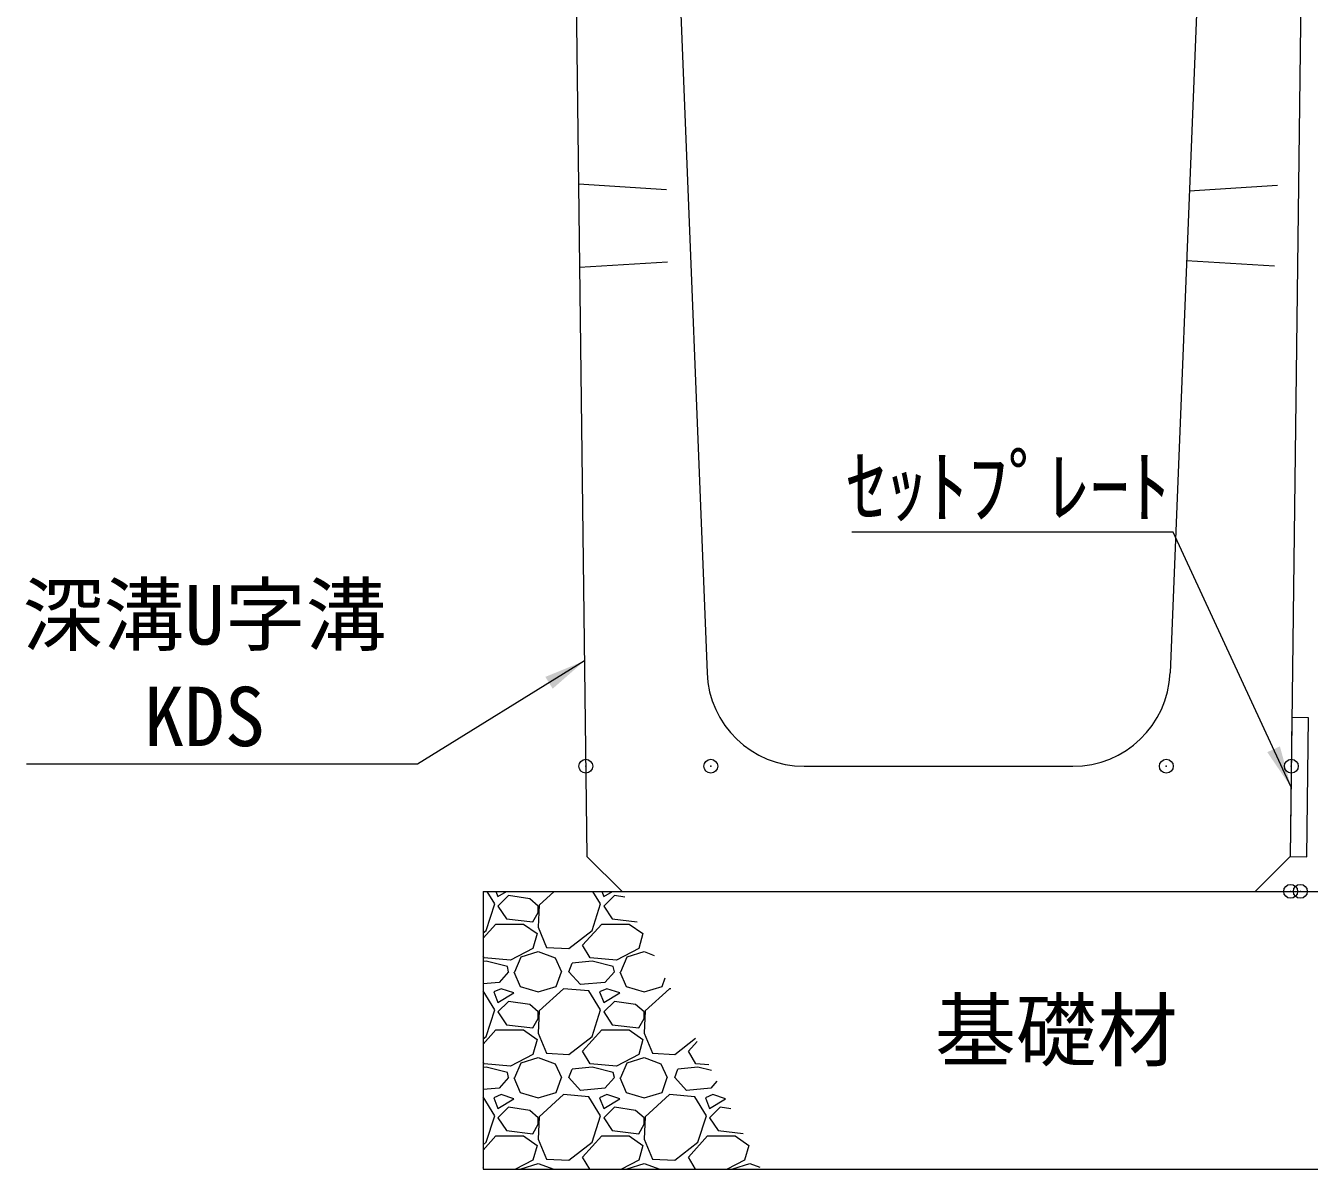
# Model space of a CAD drawing. Units: millimetres at full size; details may follow other scales. Extents: x 172874 to 217143, y 854931 to 903297.
# Drawn here: x 174350 to 175274, y 859681 to 860504 of the extents above; entities that cross this region are included whole.
import ezdxf
from ezdxf.enums import TextEntityAlignment as Align

# ---------------------------------------------------------------- set-up
doc = ezdxf.new("R2010")
doc.units = ezdxf.units.MM
doc.header["$LTSCALE"] = 20
doc.header["$PDMODE"] = 32
doc.header["$PDSIZE"] = 10
doc.linetypes.add('USER2', pattern=[4.7625, 3.175, -1.5875])
for name, color, linetype, lineweight in [('セットプレート', 3, 'Continuous', 13), ('基礎材', 7, 'Continuous', 15), ('寸法線', 7, 'Continuous', 13), ('引出線', 4, 'Continuous', 13), ('本体', 2, 'Continuous', 13), ('補助線', 8, 'Continuous', 13), ('ﾊｯﾁﾝｸﾞ', 7, 'Continuous', 5)]:
    doc.layers.add(name, color=color, linetype=linetype, lineweight=lineweight)
doc.styles.add('ＭＳ ゴシック', font='')
doc.styles.get('ＭＳ ゴシック').set_extended_font_data('MS Gothic')

# ---------------------------------------------------------------- blocks, each defined once
blk = doc.blocks.new('filled_arrow')
at = {"color": 0, "linetype": 'Continuous', "lineweight": -2}
blk.add_solid([(7.5, 1.25), (0, 0), (7.5, -1.25)], dxfattribs=at)

msp = doc.modelspace()

# ---------------------------------------------------------------- linework, layer by layer
at = {"layer": 'セットプレート'}
msp.add_lwpolyline([(175260.4, 859906.42), (175272.4, 859906.27), (175273.63, 860006.26), (175261.63, 860006.41)], close=True, dxfattribs=at)
at = {"layer": '基礎材'}
for p, q in [((174679.31, 859881.42), (175504.7, 859881.42)), ((174679.31, 859881.42), (174679.31, 859681.42)), ((174679.31, 859681.42), (175504.7, 859681.42))]:
    msp.add_line(p, q, dxfattribs=at)
at = {"layer": '引出線'}
for points in [[(175261.02, 859956.41), (175176.18, 860139.88), (174944.82, 860139.88)], [(174752.27, 860047.24), (174632.06, 859972.95), (174350.53, 859972.95)]]:
    msp.add_lwpolyline(points, dxfattribs=at)
at = {"layer": '本体'}
for p, q in [((174807.2, 860871.42), (174840.51, 860038.62)), ((175207.2, 860871.42), (175173.89, 860038.62)), ((174744.7, 860661.42), (174754, 859906.42)), ((175269.7, 860661.42), (175260.4, 859906.42)), ((174910.46, 859971.42), (175103.95, 859971.42)), ((174754, 859906.42), (174779.31, 859881.42)), ((175235.09, 859881.42), (175260.4, 859906.42)), ((174779.31, 859881.42), (175235.09, 859881.42))]:
    msp.add_line(p, q, dxfattribs=at)
at = {"layer": '本体', "linetype": 'USER2'}
for p, q in [((174748.04, 860390.42), (174826.64, 860385.42)), ((175187.76, 860385.42), (175266.36, 860390.42)), ((174748.78, 860330.42), (174828.64, 860335.42)), ((175185.76, 860335.42), (175265.62, 860330.42))]:
    msp.add_line(p, q, dxfattribs=at)
at = {"layer": '本体'}
for centre, start, end in [((174910.46, 860041.42), 182.29061, 270), ((175103.95, 860041.42), 270, 357.70939)]:
    msp.add_arc(centre, 70, start, end, dxfattribs=at)
at = {"layer": '補助線'}
for p in [(174753.2, 859971.42), (174843.2, 859971.42), (175171.2, 859971.42), (175261.2, 859971.42), (175260.7, 859881.42), (175267.7, 859881.42), (175267.7, 859881.42)]:
    msp.add_point(p, dxfattribs=at)
at = {"layer": 'ﾊｯﾁﾝｸﾞ'}
for p, q in [((174687.71, 859872.34), (174682.16, 859881.42)), ((174688.5, 859881.42), (174689.99, 859877.67)), ((174689.99, 859877.67), (174696.24, 859881.42)), ((174697.61, 859878.44), (174689.99, 859870.82)), ((174712.85, 859876.15), (174697.61, 859878.44)), ((174730.49, 859881.42), (174719.71, 859871.58)), ((174763.91, 859872.34), (174758.36, 859881.42)), ((174764.7, 859881.42), (174766.19, 859877.67)), ((174766.19, 859877.67), (174772.44, 859881.42)), ((174773.81, 859878.44), (174766.19, 859870.82)), ((174781.37, 859877.3), (174773.81, 859878.44)), ((174681.61, 859853.29), (174687.71, 859872.34)), ((174689.99, 859870.82), (174696.09, 859861.67)), ((174718.95, 859870.82), (174712.85, 859876.15)), ((174719.71, 859871.58), (174718.95, 859855.58)), ((174718.95, 859866.24), (174718.95, 859870.82)), ((174757.81, 859853.29), (174763.91, 859872.34)), ((174766.19, 859870.82), (174772.29, 859861.67)), ((174696.09, 859861.67), (174715.14, 859859.39)), ((174715.14, 859859.39), (174718.95, 859866.24)), ((174772.29, 859861.67), (174790.26, 859859.52)), ((174679.31, 859847.68), (174688.47, 859857.86)), ((174679.31, 859851.51), (174681.61, 859853.29)), ((174688.47, 859857.86), (174708.28, 859857.86)), ((174708.28, 859857.86), (174718.19, 859851)), ((174718.19, 859851), (174715.14, 859840.34)), ((174718.95, 859855.58), (174725.05, 859841.1)), ((174741.05, 859840.34), (174757.81, 859853.29)), ((174750.95, 859842.62), (174764.67, 859857.86)), ((174764.67, 859857.86), (174784.48, 859857.86)), ((174784.48, 859857.86), (174794.39, 859851)), ((174794.39, 859851), (174791.34, 859840.34)), ((174725.05, 859841.1), (174741.05, 859840.34)), ((174756.29, 859833.48), (174750.95, 859842.62)), ((174680.09, 859833.48), (174679.31, 859834.81)), ((174699.14, 859831.95), (174680.09, 859833.48)), ((174715.14, 859840.34), (174699.14, 859831.95)), ((174702.19, 859823.57), (174706.76, 859834.24)), ((174706.76, 859834.24), (174718.95, 859838.05)), ((174718.95, 859838.05), (174731.14, 859833.48)), ((174731.14, 859833.48), (174735.71, 859823.57)), ((174775.34, 859831.95), (174756.29, 859833.48)), ((174791.34, 859840.34), (174775.34, 859831.95)), ((174778.39, 859823.57), (174782.96, 859834.24)), ((174782.96, 859834.24), (174795.15, 859838.05)), ((174795.15, 859838.05), (174802.34, 859835.35)), ((174681.61, 859831.19), (174679.31, 859830.95)), ((174696.85, 859827.38), (174681.61, 859831.19)), ((174697.61, 859823.57), (174690.76, 859815.95)), ((174697.61, 859823.57), (174696.85, 859827.38)), ((174701.42, 859823.57), (174706, 859812.9)), ((174731.9, 859812.9), (174735.71, 859823.57)), ((174741.05, 859823.57), (174743.33, 859829.67)), ((174749.43, 859814.43), (174741.05, 859823.57)), ((174757.81, 859831.19), (174743.33, 859829.67)), ((174773.05, 859827.38), (174757.81, 859831.19)), ((174773.81, 859823.57), (174766.96, 859815.95)), ((174773.81, 859823.57), (174773.05, 859827.38)), ((174777.62, 859823.57), (174782.2, 859812.9)), ((174690.76, 859815.95), (174679.31, 859814.96)), ((174766.96, 859815.95), (174749.43, 859814.43)), ((174808.1, 859812.9), (174810.38, 859819.28)), ((174679.33, 859809.86), (174679.31, 859809.86)), ((174687.71, 859796.14), (174679.33, 859809.86)), ((174692.28, 859811.38), (174686.95, 859809.09)), ((174686.95, 859809.09), (174689.99, 859801.47)), ((174689.99, 859801.47), (174701.42, 859808.33)), ((174701.42, 859808.33), (174692.28, 859811.38)), ((174706, 859812.9), (174718.95, 859809.09)), ((174718.95, 859809.09), (174731.9, 859812.9)), ((174737.24, 859811.38), (174719.71, 859795.38)), ((174755.53, 859809.86), (174737.24, 859811.38)), ((174763.91, 859796.14), (174755.53, 859809.86)), ((174768.48, 859811.38), (174763.15, 859809.09)), ((174763.15, 859809.09), (174766.19, 859801.47)), ((174766.19, 859801.47), (174777.62, 859808.33)), ((174777.62, 859808.33), (174768.48, 859811.38)), ((174782.2, 859812.9), (174795.15, 859809.09)), ((174795.15, 859809.09), (174808.1, 859812.9)), ((174813.44, 859811.38), (174795.91, 859795.38)), ((174814.37, 859811.3), (174813.44, 859811.38)), ((174681.61, 859777.09), (174687.71, 859796.14)), ((174697.61, 859802.24), (174689.99, 859794.62)), ((174712.85, 859799.95), (174697.61, 859802.24)), ((174718.95, 859794.62), (174712.85, 859799.95)), ((174719.71, 859795.38), (174718.95, 859779.38)), ((174757.81, 859777.09), (174763.91, 859796.14)), ((174773.81, 859802.24), (174766.19, 859794.62)), ((174789.05, 859799.95), (174773.81, 859802.24)), ((174795.15, 859794.62), (174789.05, 859799.95)), ((174795.91, 859795.38), (174795.15, 859779.38)), ((174689.99, 859794.62), (174696.09, 859785.47)), ((174715.14, 859783.19), (174718.95, 859790.04)), ((174718.95, 859790.04), (174718.95, 859794.62)), ((174766.19, 859794.62), (174772.29, 859785.47)), ((174791.34, 859783.19), (174795.15, 859790.04)), ((174795.15, 859790.04), (174795.15, 859794.62)), ((174679.31, 859771.48), (174688.47, 859781.66)), ((174679.31, 859775.31), (174681.61, 859777.09)), ((174688.47, 859781.66), (174708.28, 859781.66)), ((174696.09, 859785.47), (174715.14, 859783.19)), ((174708.28, 859781.66), (174718.19, 859774.8)), ((174718.95, 859779.38), (174725.05, 859764.9)), ((174741.05, 859764.14), (174757.81, 859777.09)), ((174750.95, 859766.42), (174764.67, 859781.66)), ((174764.67, 859781.66), (174784.48, 859781.66)), ((174772.29, 859785.47), (174791.34, 859783.19)), ((174784.48, 859781.66), (174794.39, 859774.8)), ((174795.15, 859779.38), (174801.25, 859764.9)), ((174718.19, 859774.8), (174715.14, 859764.14)), ((174794.39, 859774.8), (174791.34, 859764.14)), ((174817.25, 859764.14), (174832.18, 859775.68)), ((174827.15, 859766.42), (174833.36, 859773.32)), ((174680.09, 859757.28), (174679.31, 859758.61)), ((174715.14, 859764.14), (174699.14, 859755.75)), ((174702.19, 859747.37), (174706.76, 859758.04)), ((174706.76, 859758.04), (174718.95, 859761.85)), ((174718.95, 859761.85), (174731.14, 859757.28)), ((174725.05, 859764.9), (174741.05, 859764.14)), ((174756.29, 859757.28), (174750.95, 859766.42)), ((174791.34, 859764.14), (174775.34, 859755.75)), ((174778.39, 859747.37), (174782.96, 859758.04)), ((174782.96, 859758.04), (174795.15, 859761.85)), ((174795.15, 859761.85), (174807.34, 859757.28)), ((174801.25, 859764.9), (174817.25, 859764.14)), ((174832.49, 859757.28), (174827.15, 859766.42)), ((174681.61, 859754.99), (174679.31, 859754.75)), ((174699.14, 859755.75), (174680.09, 859757.28)), ((174696.85, 859751.18), (174681.61, 859754.99)), ((174697.61, 859747.37), (174696.85, 859751.18)), ((174731.14, 859757.28), (174735.71, 859747.37)), ((174741.05, 859747.37), (174743.33, 859753.47)), ((174757.81, 859754.99), (174743.33, 859753.47)), ((174775.34, 859755.75), (174756.29, 859757.28)), ((174773.05, 859751.18), (174757.81, 859754.99)), ((174773.81, 859747.37), (174773.05, 859751.18)), ((174807.34, 859757.28), (174811.91, 859747.37)), ((174817.25, 859747.37), (174819.53, 859753.47)), ((174834.01, 859754.99), (174819.53, 859753.47)), ((174841.75, 859756.54), (174832.49, 859757.28)), ((174843.74, 859752.56), (174834.01, 859754.99)), ((174690.76, 859739.75), (174679.31, 859738.76)), ((174697.61, 859747.37), (174690.76, 859739.75)), ((174701.42, 859747.37), (174706, 859736.7)), ((174731.9, 859736.7), (174735.71, 859747.37)), ((174749.43, 859738.23), (174741.05, 859747.37)), ((174766.96, 859739.75), (174749.43, 859738.23)), ((174773.81, 859747.37), (174766.96, 859739.75)), ((174777.62, 859747.37), (174782.2, 859736.7)), ((174808.1, 859736.7), (174811.91, 859747.37)), ((174825.63, 859738.23), (174817.25, 859747.37)), ((174843.16, 859739.75), (174825.63, 859738.23)), ((174847.65, 859744.74), (174843.16, 859739.75)), ((174679.33, 859733.66), (174679.31, 859733.66)), ((174687.71, 859719.94), (174679.33, 859733.66)), ((174692.28, 859735.18), (174686.95, 859732.89)), ((174686.95, 859732.89), (174689.99, 859725.27)), ((174689.99, 859725.27), (174701.42, 859732.13)), ((174701.42, 859732.13), (174692.28, 859735.18)), ((174706, 859736.7), (174718.95, 859732.89)), ((174718.95, 859732.89), (174731.9, 859736.7)), ((174737.24, 859735.18), (174719.71, 859719.18)), ((174755.53, 859733.66), (174737.24, 859735.18)), ((174763.91, 859719.94), (174755.53, 859733.66)), ((174768.48, 859735.18), (174763.15, 859732.89)), ((174763.15, 859732.89), (174766.19, 859725.27)), ((174766.19, 859725.27), (174777.62, 859732.13)), ((174777.62, 859732.13), (174768.48, 859735.18)), ((174782.2, 859736.7), (174795.15, 859732.89)), ((174795.15, 859732.89), (174808.1, 859736.7)), ((174813.44, 859735.18), (174795.91, 859719.18)), ((174831.73, 859733.66), (174813.44, 859735.18)), ((174840.11, 859719.94), (174831.73, 859733.66)), ((174844.68, 859735.18), (174839.35, 859732.89)), ((174839.35, 859732.89), (174842.39, 859725.27)), ((174842.39, 859725.27), (174853.82, 859732.13)), ((174853.82, 859732.13), (174844.68, 859735.18)), ((174697.61, 859726.04), (174689.99, 859718.42)), ((174712.85, 859723.75), (174697.61, 859726.04)), ((174718.95, 859718.42), (174712.85, 859723.75)), ((174773.81, 859726.04), (174766.19, 859718.42)), ((174789.05, 859723.75), (174773.81, 859726.04)), ((174795.15, 859718.42), (174789.05, 859723.75)), ((174850.01, 859726.04), (174842.39, 859718.42)), ((174857.57, 859724.9), (174850.01, 859726.04)), ((174681.61, 859700.89), (174687.71, 859719.94)), ((174689.99, 859718.42), (174696.09, 859709.27)), ((174715.14, 859706.99), (174718.95, 859713.84)), ((174719.71, 859719.18), (174718.95, 859703.18)), ((174718.95, 859713.84), (174718.95, 859718.42)), ((174757.81, 859700.89), (174763.91, 859719.94)), ((174766.19, 859718.42), (174772.29, 859709.27)), ((174791.34, 859706.99), (174795.15, 859713.84)), ((174795.91, 859719.18), (174795.15, 859703.18)), ((174795.15, 859713.84), (174795.15, 859718.42)), ((174834.01, 859700.89), (174840.11, 859719.94)), ((174842.39, 859718.42), (174848.49, 859709.27)), ((174679.31, 859695.28), (174688.47, 859705.46)), ((174688.47, 859705.46), (174708.28, 859705.46)), ((174696.09, 859709.27), (174715.14, 859706.99)), ((174708.28, 859705.46), (174718.19, 859698.6)), ((174718.95, 859703.18), (174725.05, 859688.7)), ((174750.95, 859690.22), (174764.67, 859705.46)), ((174764.67, 859705.46), (174784.48, 859705.46)), ((174772.29, 859709.27), (174791.34, 859706.99)), ((174784.48, 859705.46), (174794.39, 859698.6)), ((174795.15, 859703.18), (174801.25, 859688.7)), ((174827.15, 859690.22), (174840.87, 859705.46)), ((174840.87, 859705.46), (174860.68, 859705.46)), ((174848.49, 859709.27), (174866.46, 859707.12)), ((174860.68, 859705.46), (174870.59, 859698.6)), ((174679.31, 859699.11), (174681.61, 859700.89)), ((174718.19, 859698.6), (174715.14, 859687.94)), ((174741.05, 859687.94), (174757.81, 859700.89)), ((174794.39, 859698.6), (174791.34, 859687.94)), ((174817.25, 859687.94), (174834.01, 859700.89)), ((174870.59, 859698.6), (174867.54, 859687.94)), ((174715.14, 859687.94), (174702.7, 859681.42)), ((174706.76, 859681.84), (174718.95, 859685.65)), ((174718.95, 859685.65), (174730.23, 859681.42)), ((174725.05, 859688.7), (174741.05, 859687.94)), ((174756.09, 859681.42), (174750.95, 859690.22)), ((174791.34, 859687.94), (174778.9, 859681.42)), ((174782.96, 859681.84), (174795.15, 859685.65)), ((174795.15, 859685.65), (174806.43, 859681.42)), ((174801.25, 859688.7), (174817.25, 859687.94)), ((174832.29, 859681.42), (174827.15, 859690.22)), ((174867.54, 859687.94), (174855.1, 859681.42)), ((174859.16, 859681.84), (174871.35, 859685.65)), ((174871.35, 859685.65), (174878.54, 859682.95)), ((174679.89, 859681.42), (174679.31, 859682.41)), ((174706.58, 859681.42), (174706.76, 859681.84)), ((174782.78, 859681.42), (174782.96, 859681.84)), ((174858.98, 859681.42), (174859.16, 859681.84))]:
    msp.add_line(p, q, dxfattribs=at)

# ---------------------------------------------------------------- block references
at = {"layer": '引出線', "xscale": 4, "yscale": 4}
for p, rotation in [((174752.27, 860047.24), 211.7), ((175261.02, 859956.41), 114.8)]:
    msp.add_blockref('filled_arrow', p, dxfattribs=dict(at, rotation=rotation))

# ---------------------------------------------------------------- texts
at = {"layer": '寸法線', "style": 'ＭＳ ゴシック'}
msp.add_text('基礎材', height=42.72, dxfattribs=at).set_placement((175092.01, 859781.42), align=Align.MIDDLE_CENTER)
at = {"layer": '引出線', "style": 'ＭＳ ゴシック'}
msp.add_text('ｾｯﾄﾌﾟﾚｰﾄ', height=42.72, dxfattribs=at).set_placement((175173.93, 860193.88), align=Align.TOP_RIGHT)
for s, p in [('深溝U字溝', (174347.68, 860046.19)), ('KDS', (174435.09, 859973.07))]:
    msp.add_text(s, height=42.72, dxfattribs=at).set_placement(p, align=Align.BOTTOM_LEFT)

doc.saveas('drawing.dxf')
